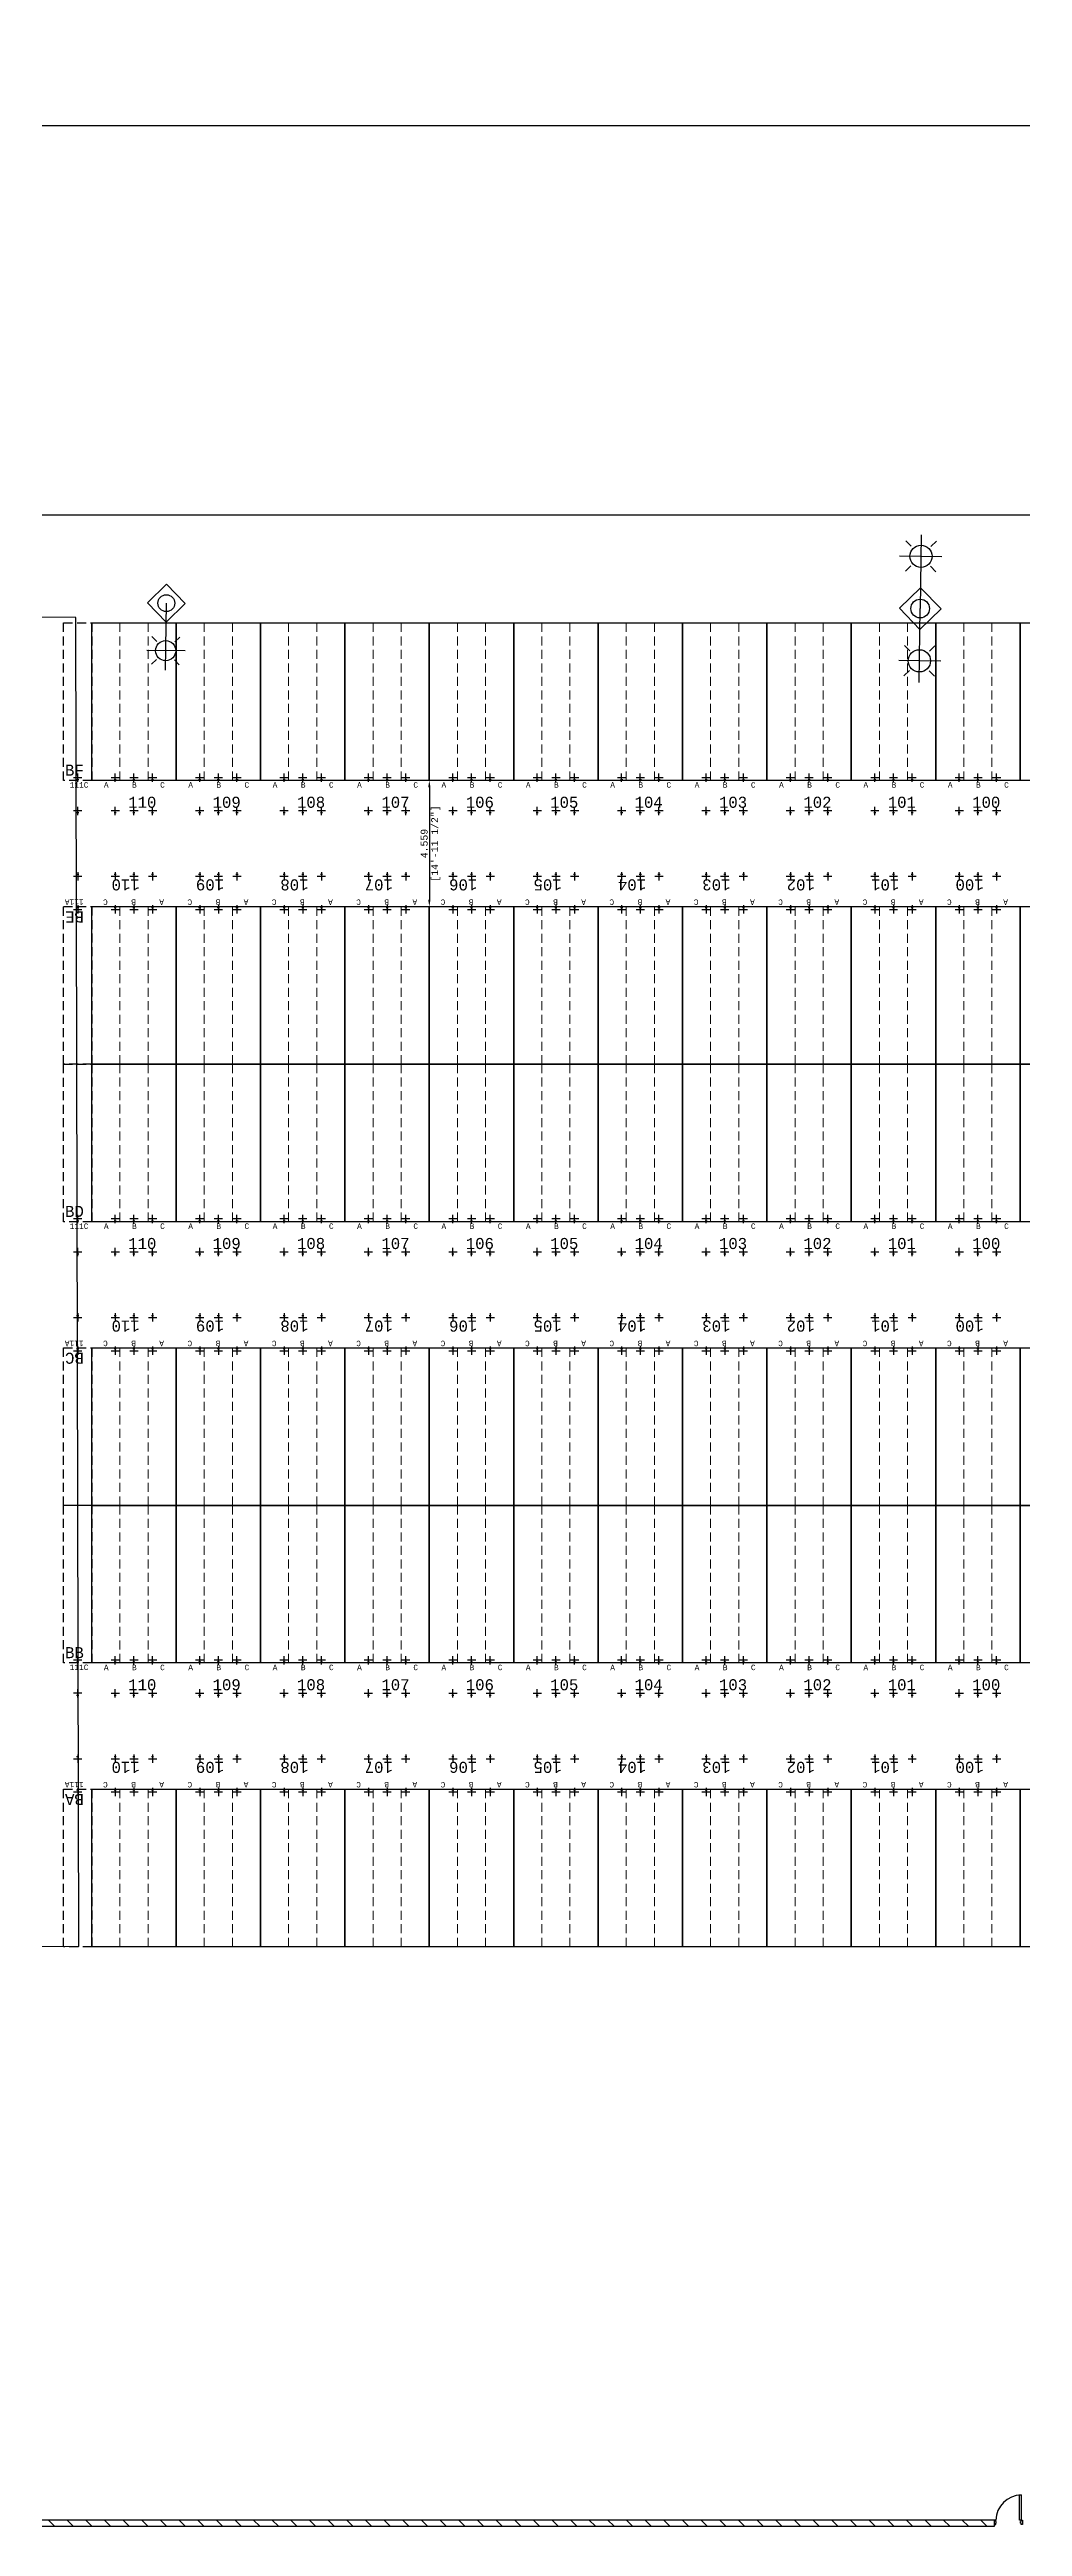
# Model space of a CAD drawing. Header units: inches. Extents: x -233729 to 737493, y -275239 to 196021.
# Drawn here: x 78730 to 113867, y -72686 to 16782 of the extents above; entities that cross this region are included whole.
import ezdxf

# ---------------------------------------------------------------- set-up
doc = ezdxf.new("R2010")
doc.units = ezdxf.units.IN
doc.header["$MEASUREMENT"] = 0
doc.linetypes.add('DASHED', pattern=[0.75, 0.5, -0.25])
for name, color, linetype in [('_FL_AREAS', 92, 'Continuous'), ('_FL_EXT_ELECTRICAL', 252, 'Continuous'), ('_FL_FAC_WALLS', 252, 'Continuous'), ('Bin location transponder', 250, 'Continuous'), ('WF_numbers', 6, 'Continuous')]:
    doc.layers.add(name, color=color, linetype=linetype)
for name, color, linetype, lineweight in [('WF buffer', 1, 'DASHED', 30), ('WF dimensions', 3, 'Continuous', 30), ('WF dimentions', 3, 'Continuous', 30), ('WF transponder', 3, 'Continuous', 30), ('WF_bay', 5, 'Continuous', 30), ('WF_sketch_stock_areas', 30, 'Continuous', 30)]:
    doc.layers.add(name, color=color, linetype=linetype, lineweight=lineweight)
doc.styles.add('WF_txt', font='consola.ttf')
doc.dimstyles.new('DIM_50', dxfattribs={"dimscale": 50, "dimtxt": 5, "dimasz": 5, "dimexe": 2, "dimexo": 2, "dimgap": 1.1, "dimtad": 1, "dimtoh": 1, "dimdec": 3, "dimlfac": 0.001, "dimdsep": 46, "dimtxsty": 'WF_txt', "dimcen": 3, "dimclrd": 256, "dimclre": 256, "dimclrt": 7, "dimadec": 1, "dimazin": 0, "dimtfac": 1, "dimtdec": 3, "dimtmove": 0, "dimatfit": 3, "dimfxl": 10, "dimtolj": 1, "dimtzin": 0, "dimlwd": -1, "dimlwe": -1, "dimarcsym": 0})

# ---------------------------------------------------------------- blocks, each defined once
blk = doc.blocks.new('*U155')
at = {"color": 0}
for points in [[(1165, 896), (1165, 845), (250, 845), (250, 896)], [(1216, 896), (1165, 896), (1165, 947), (1317, 947), (1317, 896), (1279, 896), (1279, 880), (1216, 880)], [(1216, -19), (1165, -19), (1165, -69), (1317, -69), (1317, -19), (1279, -19), (1279, -3), (1216, -3)]]:
    blk.add_lwpolyline(points, close=True, dxfattribs=at)
blk.add_arc((1201, 932), 951, 182.19014, 267.80986, dxfattribs=at)
blk = doc.blocks.new('FL_Building')
at = {"transparency": 33554687}
h = blk.add_hatch(dxfattribs=at)
h.set_pattern_fill('ANSI31', color=253, scale=150, angle=90)
h.set_pattern_definition([(135, (830121.37, -942425.77), (-336.7596, -336.7596), [])])
h.paths.add_polyline_path([(1958336, -156724), (1999751, -156724), (1999751, -156966), (1958336, -156966)])
at = {"color": 0}
blk.add_lwpolyline([(1958336, -156724), (1999751, -156724), (1999751, -156966), (1958336, -156966)], close=True, dxfattribs=at)
at = {"color": 0, "rotation": 270}
blk.add_blockref('*U155', (1999820, -155572), dxfattribs=at)
blk = doc.blocks.new('A$C667968a6')
at = {"layer": '_FL_FAC_WALLS', "linetype": 'Continuous', "lineweight": -3}
blk.add_blockref('FL_Building', (-2249814, 156686), dxfattribs=at)
blk = doc.blocks.new('LS1')
at = {"color": 0}
for p, q in [((-0.0531, 0.2353), (-0.0342, 0.2164)), ((0, 0.2573), (0, 0)), ((0.0531, 0.2353), (0.0342, 0.2164)), ((-0.0751, 0.1822), (0.0722, 0.1822)), ((-0.0342, 0.148), (-0.0531, 0.1291)), ((0.0342, 0.148), (0.0531, 0.1291))]:
    blk.add_line(p, q, dxfattribs=at)
at = {"color": 0, "flags": 128}
blk.add_lwpolyline([(0, 0.0726), (-0.0726, 0), (0, -0.0726), (0.0726, 0)], close=True, dxfattribs=at)
at = {"color": 0}
for centre, radius in [((0, 0.1822), 0.0387), ((0, 0), 0.0324)]:
    blk.add_circle(centre, radius, dxfattribs=at)
blk = doc.blocks.new('*U7', base_point=(1597800.204, 828327.917, 567.089))
at = {"xscale": 30.92178326998604, "yscale": 30.92178326998604, "zscale": 30.92178326998604, "rotation": 260}
blk.add_blockref('LS1', (1597800.204, 828327.917, 567.089), dxfattribs=at)
blk = doc.blocks.new('LS2')
for p, q in [((-0.0751, 0.1822), (0.0722, 0.1822)), ((-0.0531, 0.2353), (-0.0342, 0.2164)), ((0, 0.2573), (0, 0)), ((0.0531, 0.2353), (0.0342, 0.2164)), ((-0.0342, 0.148), (-0.0531, 0.1291)), ((0.0342, 0.148), (0.0531, 0.1291)), ((0, -0.2573), (0, 0)), ((-0.0342, -0.148), (-0.0531, -0.1291)), ((0.0342, -0.148), (0.0531, -0.1291)), ((0.0751, -0.1822), (-0.0722, -0.1822)), ((-0.0531, -0.2353), (-0.0342, -0.2164)), ((0.0531, -0.2353), (0.0342, -0.2164))]:
    blk.add_line(p, q)
at = {"flags": 128}
blk.add_lwpolyline([(0, 0.0726), (-0.0726, 0), (0, -0.0726), (0.0726, 0)], close=True, dxfattribs=at)
for centre, radius in [((0, 0.1822), 0.0387), ((0, 0), 0.0324), ((0, -0.1822), 0.0387)]:
    blk.add_circle(centre, radius)
blk = doc.blocks.new('*U8', base_point=(1597815.067, 828415.998, 565.659))
at = {"xscale": 34.01107394007052, "yscale": 34.01107394007052, "zscale": 34.01107394007052, "rotation": 260}
blk.add_blockref('LS2', (1597815.067, 828415.998, 565.659), dxfattribs=at)
blk = doc.blocks.new('Bin location transponder')
at = {"layer": 'Bin location transponder', "color": 3, "lineweight": 30}
for p, q in [((-600, 0), (600, 0)), ((-150, 300), (150, 300)), ((0, 600), (0, -600))]:
    blk.add_line(p, q, dxfattribs=at)
blk = doc.blocks.new('WF 120x224in bay')
at = {"layer": 'WF_bay', "linetype": 'DASHED', "lineweight": 5, "ltscale": 650}
for p, q in [((1016, 5690), (1016, 0)), ((2032, 5690), (2032, 0))]:
    blk.add_line(p, q, dxfattribs=at)
at = {"layer": 'WF_bay'}
blk.add_lwpolyline([(0, 5690), (3048, 5690), (3048, 0), (0, 0)], close=True, dxfattribs=at)
at = {"layer": 'WF transponder', "xscale": 0.25, "yscale": 0.25, "zscale": 0.25, "rotation": 180.0000000062352}
for p in [(850, 100), (1524, 100), (2198, 100), (850, -1100), (1524, -1100), (2198, -1100)]:
    blk.add_blockref('Bin location transponder', p, dxfattribs=at)
at = {"layer": 'WF_numbers', "linetype": 'DASHED', "char_height": 200, "attachment_point": 1, "rotation": 0, "style": 'WF_txt'}
for s, insert in [('A', (439, -62, -723)), ('B', (1455, -62, -723)), ('C', (2471, -62, -723))]:
    blk.add_mtext_dynamic_manual_height_columns(s, width=423.53, gutter_width=2118, heights=[0], dxfattribs=dict(at, insert=insert))
blk = doc.blocks.new('WF 40x224in buffer')
at = {"layer": 'WF buffer', "ltscale": 650}
blk.add_lwpolyline([(0, 5690), (1016, 5690), (1016, 0), (0, 0)], close=True, dxfattribs=at)
at = {"layer": 'WF transponder', "xscale": 0.25, "yscale": 0.25, "zscale": 0.25, "rotation": 180.0000000062352}
for p in [(508, 100), (508, -1100)]:
    blk.add_blockref('Bin location transponder', p, dxfattribs=at)
blk = doc.blocks.new('*D182')
at = {"layer": 'WF dimentions', "transparency": 16777216}
blk.add_line((92446, -9869), (92446, -13928), dxfattribs=at)
for points in [[(92404, -9869), (92487, -9869), (92446, -9619)], [(92404, -13928), (92487, -13928), (92446, -14178)]]:
    blk.add_solid(points, dxfattribs=at)
at = {"layer": 'WF dimentions', "color": 7, "transparency": 16777216, "char_height": 250, "attachment_point": 5, "rotation": 90, "style": 'WF_txt'}
for s, insert in [('\\A1;[14\'-11 1/2"]', (92678, -11898)), ('\\A1;4.559', (92262, -11898))]:
    blk.add_mtext(s, dxfattribs=dict(at, insert=insert))
blk = doc.blocks.new('*D195')
at = {"layer": 'WF dimentions', "transparency": 16777216}
for p, q in [((-233, -3519), (-233, 70)), ((351372, -3834), (351372, 70)), ((17, -30), (351122, -30))]:
    blk.add_line(p, q, dxfattribs=at)
for points in [[(17, 12), (17, -71), (-233, -30)], [(351122, 12), (351122, -71), (351372, -30)]]:
    blk.add_solid(points, dxfattribs=at)
at = {"layer": 'WF dimentions', "color": 7, "transparency": 16777216, "char_height": 250, "attachment_point": 5, "style": 'WF_txt'}
for s, insert in [('\\A1;351.605', (175569, 154)), ('\\A1;[1153\'-6 3/4"]', (175569, -263))]:
    blk.add_mtext(s, dxfattribs=dict(at, insert=insert))
blk = doc.blocks.new('*D490')
at = {"layer": 'WF dimensions', "transparency": 16777216}
for p, q in [((387698, 16532), (387698, 14289)), ((387798, 16782), (387798, 16782)), ((100, 14039), (387798, 14039))]:
    blk.add_line(p, q, dxfattribs=at)
for points in [[(387656, 16532), (387739, 16532), (387698, 16782)], [(387656, 14289), (387739, 14289), (387698, 14039)]]:
    blk.add_solid(points, dxfattribs=at)
at = {"layer": 'WF dimensions', "color": 7, "transparency": 16777216, "char_height": 250, "attachment_point": 5, "rotation": 90, "style": 'WF_txt'}
for s, insert in [('\\A1;2.743', (387514, 15410)), ("\\A1;[9']", (387930, 15410))]:
    blk.add_mtext(s, dxfattribs=dict(at, insert=insert))

msp = doc.modelspace()

# ---------------------------------------------------------------- linework, layer by layer
at = {"layer": '_FL_AREAS', "elevation": -162219.4368}
msp.add_lwpolyline([(-233.10686, -3619.21414), (-198.07588, -51617.34938), (79784.40854, -51735.91731), (79676.33153, -3736.4454)], close=True, dxfattribs=at)

# ---------------------------------------------------------------- block references
msp.add_blockref('A$C667968a6', (362913.6874, -72406.61113, -162219.4368))
at = {"layer": '_FL_EXT_ELECTRICAL', "xscale": 304.8, "yscale": 304.8, "zscale": 304.8, "rotation": 279.165730897702}
for name, p in [('*U8', (110173.55397, -3410.47377, -156740.0472)), ('*U7', (82947.63077, -3214.56756, -156304.1832))]:
    msp.add_blockref(name, p, dxfattribs=at)
at = {"layer": 'WF_sketch_stock_areas'}
for name, p in [('WF 40x224in buffer', (79237.5173, -9618.53727, -361.63265)), ('WF 120x224in bay', (80253.5173, -9618.53724, -361.63265)), ('WF 120x224in bay', (83301.5173, -9618.53724, -361.63265)), ('WF 120x224in bay', (86349.5173, -9618.53724, -361.63265)), ('WF 120x224in bay', (89397.5173, -9618.53724, -361.63265)), ('WF 120x224in bay', (92445.5173, -9618.53724, -361.63265)), ('WF 120x224in bay', (95493.5173, -9618.53724, -361.63265)), ('WF 120x224in bay', (98541.5173, -9618.53724, -361.63265)), ('WF 120x224in bay', (101589.5173, -9618.53724, -361.63265)), ('WF 120x224in bay', (104637.5173, -9618.53724, -361.63265)), ('WF 120x224in bay', (107685.5173, -9618.53724, -361.63265)), ('WF 120x224in bay', (110733.5173, -9618.53724, -361.63265)), ('WF 120x224in bay', (113781.5173, -9618.53724, -361.63265)), ('WF 40x224in buffer', (79237.5173, -25557.03727, -40388.8241)), ('WF 120x224in bay', (80253.5173, -25557.03724, -361.63265)), ('WF 120x224in bay', (83301.5173, -25557.03724, -361.63265)), ('WF 120x224in bay', (86349.5173, -25557.03724, -361.63265)), ('WF 120x224in bay', (89397.5173, -25557.03724, -361.63265)), ('WF 120x224in bay', (92445.5173, -25557.03724, -361.63265)), ('WF 120x224in bay', (95493.5173, -25557.03724, -361.63265)), ('WF 120x224in bay', (98541.5173, -25557.03724, -361.63265)), ('WF 120x224in bay', (101589.5173, -25557.03724, -361.63265)), ('WF 120x224in bay', (104637.5173, -25557.03724, -361.63265)), ('WF 120x224in bay', (107685.5173, -25557.03724, -361.63265)), ('WF 120x224in bay', (110733.5173, -25557.03724, -361.63265)), ('WF 120x224in bay', (113781.5173, -25557.03724, -361.63265)), ('WF 40x224in buffer', (79237.51715, -41490.4972, -80416.01556)), ('WF 120x224in bay', (80253.5173, -41495.53724, -361.63265)), ('WF 120x224in bay', (83301.5173, -41495.53724, -361.63265)), ('WF 120x224in bay', (86349.5173, -41495.53724, -361.63265)), ('WF 120x224in bay', (89397.5173, -41495.53724, -361.63265)), ('WF 120x224in bay', (92445.5173, -41495.53724, -361.63265)), ('WF 120x224in bay', (95493.5173, -41495.53724, -361.63265)), ('WF 120x224in bay', (98541.5173, -41495.53724, -361.63265)), ('WF 120x224in bay', (101589.5173, -41495.53724, -361.63265)), ('WF 120x224in bay', (104637.5173, -41495.53724, -361.63265)), ('WF 120x224in bay', (107685.5173, -41495.53724, -361.63265)), ('WF 120x224in bay', (110733.5173, -41495.53724, -361.63265)), ('WF 120x224in bay', (113781.5173, -41495.53724, -361.63265))]:
    msp.add_blockref(name, p, dxfattribs=at)
for name, p, rotation in [('WF 40x224in buffer', (80253.5173, -14177.83727, -40388.8241), 179.999999999594), ('WF 120x224in bay', (83301.5173, -14177.83724, -40388.8241), 179.9999999999968), ('WF 120x224in bay', (86349.5173, -14177.83724, -40388.8241), 179.9999999999968), ('WF 120x224in bay', (89397.5173, -14177.83724, -40388.8241), 179.9999999999968), ('WF 120x224in bay', (92445.5173, -14177.83724, -40388.8241), 179.9999999999968), ('WF 120x224in bay', (95493.5173, -14177.83724, -40388.8241), 179.9999999999968), ('WF 120x224in bay', (98541.5173, -14177.83724, -40388.8241), 179.9999999999968), ('WF 120x224in bay', (101589.5173, -14177.83724, -40388.8241), 179.9999999999968), ('WF 120x224in bay', (104637.5173, -14177.83724, -40388.8241), 179.9999999999968), ('WF 120x224in bay', (107685.5173, -14177.83724, -40388.8241), 179.9999999999968), ('WF 120x224in bay', (110733.5173, -14177.83724, -40388.8241), 179.9999999999968), ('WF 120x224in bay', (113781.5173, -14177.83724, -40388.8241), 179.9999999999968), ('WF 120x224in bay', (116829.5173, -14177.83724, -40388.8241), 179.9999999999968), ('WF 40x224in buffer', (80253.51715, -30116.33724, -40388.8241), 180.0000000023609), ('WF 120x224in bay', (83301.5173, -30116.33721, -361.63265), 179.9999999999968), ('WF 120x224in bay', (86349.5173, -30116.33721, -361.63265), 179.9999999999968), ('WF 120x224in bay', (89397.5173, -30116.33721, -361.63265), 179.9999999999968), ('WF 120x224in bay', (92445.5173, -30116.33721, -361.63265), 179.9999999999968), ('WF 120x224in bay', (95493.5173, -30116.33721, -361.63265), 179.9999999999968), ('WF 120x224in bay', (98541.5173, -30116.33721, -361.63265), 179.9999999999968), ('WF 120x224in bay', (101589.5173, -30116.33721, -361.63265), 179.9999999999968), ('WF 120x224in bay', (104637.5173, -30116.33721, -361.63265), 179.9999999999968), ('WF 120x224in bay', (107685.5173, -30116.33721, -361.63265), 179.9999999999968), ('WF 120x224in bay', (110733.5173, -30116.33721, -361.63265), 179.9999999999968), ('WF 120x224in bay', (113781.5173, -30116.33721, -361.63265), 179.9999999999968), ('WF 120x224in bay', (116829.5173, -30116.33721, -361.63265), 179.9999999999968), ('WF 40x224in buffer', (80253.51715, -46054.83724, -40388.8241), 180.0000000028059), ('WF 120x224in bay', (83301.5173, -46054.83721, -361.63265), 179.9999999999968), ('WF 120x224in bay', (86349.5173, -46054.83721, -361.63265), 179.9999999999968), ('WF 120x224in bay', (89397.5173, -46054.83721, -361.63265), 179.9999999999968), ('WF 120x224in bay', (92445.5173, -46054.83721, -361.63265), 179.9999999999968), ('WF 120x224in bay', (95493.5173, -46054.83721, -361.63265), 179.9999999999968), ('WF 120x224in bay', (98541.5173, -46054.83721, -361.63265), 179.9999999999968), ('WF 120x224in bay', (101589.5173, -46054.83721, -361.63265), 179.9999999999968), ('WF 120x224in bay', (104637.5173, -46054.83721, -361.63265), 179.9999999999968), ('WF 120x224in bay', (107685.5173, -46054.83721, -361.63265), 179.9999999999968), ('WF 120x224in bay', (110733.5173, -46054.83721, -361.63265), 179.9999999999968), ('WF 120x224in bay', (113781.5173, -46054.83721, -361.63265), 179.9999999999968), ('WF 120x224in bay', (116829.5173, -46054.83721, -361.63265), 179.9999999999968)]:
    msp.add_blockref(name, p, dxfattribs=dict(at, rotation=rotation))

# ---------------------------------------------------------------- texts
at = {"layer": 'WF_numbers', "linetype": 'DASHED', "style": 'WF_txt'}
for s, heights, insert, char_height, attachment_point in [('BF', [0], (79967.28813, -9046.06605, -202608.2609), 400, 3), ('111C', [0], (79456.4088, -9680.89074, -1084.89794), 200, 1), ('110', [0], (81570.19754, -10206.46288, -361.63265), 400, 1), ('109', [0], (84618.19754, -10206.46288, -361.63265), 400, 1), ('108', [0], (87666.19754, -10206.46288, -361.63265), 400, 1), ('107', [0], (90714.19754, -10206.46288, -361.63265), 400, 1), ('106', [0], (93762.19754, -10206.46288, -361.63265), 400, 1), ('105', [0], (96810.19754, -10206.46288, -361.63265), 400, 1), ('104', [0], (99858.19754, -10206.46288, -361.63265), 400, 1), ('103', [0], (102906.19754, -10206.46288, -361.63265), 400, 1), ('102', [0], (105954.19754, -10206.46288, -361.63265), 400, 1), ('101', [0], (109002.19754, -10206.46288, -361.63265), 400, 1), ('100', [0], (112050.19754, -10206.46288, -361.63265), 400, 1), ('BD', [0], (79967.57579, -24984.56605, -162581.06945), 400, 3), ('111C', [205.5088], (79456.4088, -25619.39074, -41112.08939), 200, 1), ('110', [0], (81570.19754, -26144.96288, -40388.8241), 400, 1), ('109', [0], (84618.19754, -26144.96288, -40388.8241), 400, 1), ('108', [0], (87666.19754, -26144.96288, -40388.8241), 400, 1), ('107', [0], (90714.19754, -26144.96288, -40388.8241), 400, 1), ('106', [0], (93762.19754, -26144.96288, -40388.8241), 400, 1), ('105', [0], (96810.19754, -26144.96288, -40388.8241), 400, 1), ('104', [0], (99858.19754, -26144.96288, -40388.8241), 400, 1), ('103', [0], (102906.19754, -26144.96287, -40388.8241), 400, 1), ('102', [0], (105954.19754, -26144.96287, -40388.8241), 400, 1), ('101', [0], (109002.19754, -26144.96287, -40388.8241), 400, 1), ('100', [0], (112050.19754, -26144.96287, -40388.8241), 400, 1), ('BB', [0], (79967.57578, -40923.06602, -162581.06945), 400, 3), ('111C', [0], (79456.4088, -41552.85067, -81139.28085), 200, 1), ('110', [0], (81570.19754, -42083.46288, -361.63265), 400, 1), ('109', [0], (84618.19754, -42083.46288, -361.63265), 400, 1), ('108', [0], (87666.19754, -42083.46288, -361.63265), 400, 1), ('107', [0], (90714.19754, -42083.46288, -361.63265), 400, 1), ('106', [0], (93762.19754, -42083.46287, -361.63265), 400, 1), ('105', [0], (96810.19754, -42083.46287, -361.63265), 400, 1), ('104', [0], (99858.19754, -42083.46287, -361.63265), 400, 1), ('103', [0], (102906.19754, -42083.46287, -361.63265), 400, 1), ('102', [0], (105954.19754, -42083.46287, -361.63265), 400, 1), ('101', [0], (109002.19754, -42083.46287, -361.63265), 400, 1), ('100', [0], (112050.19754, -42083.46287, -361.63265), 400, 1)]:
    msp.add_mtext_dynamic_manual_height_columns(s, width=423.5307578, gutter_width=2117.65379, heights=heights, dxfattribs=dict(at, insert=insert, char_height=char_height, attachment_point=attachment_point))
at = {"layer": 'WF_numbers', "linetype": 'DASHED', "attachment_point": 1, "style": 'WF_txt'}
for s, insert, char_height, rotation in [('110', (81984.83674, -13589.91149, -40388.8241), 400, 180.0000000003), ('109', (85032.83674, -13589.91149, -40388.8241), 400, 180.0000000003), ('108', (88080.83674, -13589.91149, -40388.8241), 400, 180.0000000003), ('107', (91128.83674, -13589.91149, -40388.8241), 400, 180.0000000003), ('106', (94176.83674, -13589.91149, -40388.8241), 400, 180.0000000003), ('105', (97224.83674, -13589.91149, -40388.8241), 400, 180.0000000003), ('104', (100272.83674, -13589.91149, -40388.8241), 400, 180.0000000003), ('103', (103320.83674, -13589.91149, -40388.8241), 400, 180.0000000003), ('102', (106368.83674, -13589.91149, -40388.8241), 400, 180.0000000003), ('101', (109416.83674, -13589.91149, -40388.8241), 400, 180.0000000003), ('100', (112464.83674, -13589.91149, -40388.8241), 400, 180.0000000003), ('111A', (79958.80204, -14115.48375, -41112.08939), 200, 180.0000000013), ('BE', (79967.57579, -14750.30826, -162581.06945), 400, 180.0000000003), ('110', (81984.83674, -29528.41146, -361.63265), 400, 180.0000000003), ('109', (85032.83674, -29528.41146, -361.63265), 400, 180.0000000003), ('108', (88080.83674, -29528.41146, -361.63265), 400, 180.0000000003), ('107', (91128.83674, -29528.41146, -361.63265), 400, 180.0000000003), ('106', (94176.83674, -29528.41146, -361.63265), 400, 180.0000000003), ('105', (97224.83674, -29528.41146, -361.63265), 400, 180.0000000003), ('104', (100272.83674, -29528.41146, -361.63265), 400, 180.0000000003), ('103', (103320.83674, -29528.41146, -361.63265), 400, 180.0000000003), ('102', (106368.83674, -29528.41146, -361.63265), 400, 180.0000000003), ('101', (109416.83674, -29528.41146, -361.63265), 400, 180.0000000003), ('100', (112464.83674, -29528.41146, -361.63265), 400, 180.0000000003), ('111A', (79958.80189, -30053.98371, -41112.08939), 200, 180.0000000013), ('BC', (79967.57579, -30688.80823, -162581.06945), 400, 180.0000000003), ('110', (81984.83674, -45466.91146, -40388.8241), 400, 180.0000000003), ('109', (85032.83674, -45466.91146, -40388.8241), 400, 180.0000000003), ('108', (88080.83674, -45466.91146, -40388.8241), 400, 180.0000000003), ('107', (91128.83674, -45466.91146, -40388.8241), 400, 180.0000000003), ('106', (94176.83674, -45466.91146, -40388.8241), 400, 180.0000000003), ('105', (97224.83674, -45466.91146, -40388.8241), 400, 180.0000000003), ('104', (100272.83674, -45466.91146, -40388.8241), 400, 180.0000000003), ('103', (103320.83674, -45466.91146, -40388.8241), 400, 180.0000000003), ('102', (106368.83674, -45466.91146, -40388.8241), 400, 180.0000000003), ('101', (109416.83674, -45466.91146, -40388.8241), 400, 180.0000000003), ('100', (112464.83674, -45466.91146, -40388.8241), 400, 180.0000000003), ('111A', (79958.80189, -45992.48371, -41112.08939), 200, 180.0000000013), ('BA', (79967.57579, -46627.30822, -162581.06945), 400, 180.0000000003)]:
    msp.add_mtext_dynamic_manual_height_columns(s, width=423.5307578, gutter_width=2117.65379, heights=[0], dxfattribs=dict(at, insert=insert, char_height=char_height, rotation=rotation))

# ---------------------------------------------------------------- dimensions: what is measured, and where the dimension line sits
at = {"layer": 'WF dimensions'}
dim = msp.add_linear_dim(base=(387697.7374, 14038.75344), p1=(387697.7374, 16781.95344), p2=(0, 14038.75344, -162219.4368), angle=90, dimstyle='DIM_50', override={"dimpost": '\\X'}, dxfattribs=at)
dim.commit()
dim.dimension.update_dxf_attribs({"geometry": '*D490', "text_midpoint": (387697.7374, 15410.35344)})
at = {"layer": 'WF dimentions'}
dim = msp.add_linear_dim(base=(351371.81116, -29.83126), p1=(-233.10686, -3619.21414, -162219.4368), p2=(351371.81116, -3933.80357, -361.63265), dimstyle='DIM_50', override={"dimpost": '\\X'}, dxfattribs=at)
dim.commit()
dim.dimension.update_dxf_attribs({"geometry": '*D195', "text_midpoint": (175569.35215, -29.83126)})
dim = msp.add_linear_dim(base=(92445.5173, -14177.83724), p1=(92445.5173, -9618.53724, -361.63265), p2=(92445.5173, -14177.83724, -40388.8241), angle=90, dimstyle='DIM_50', override={"dimpost": '\\X'}, dxfattribs=at)
dim.commit()
dim.dimension.update_dxf_attribs({"geometry": '*D182', "text_midpoint": (92445.5173, -11898.18724)})

doc.saveas('drawing.dxf')
